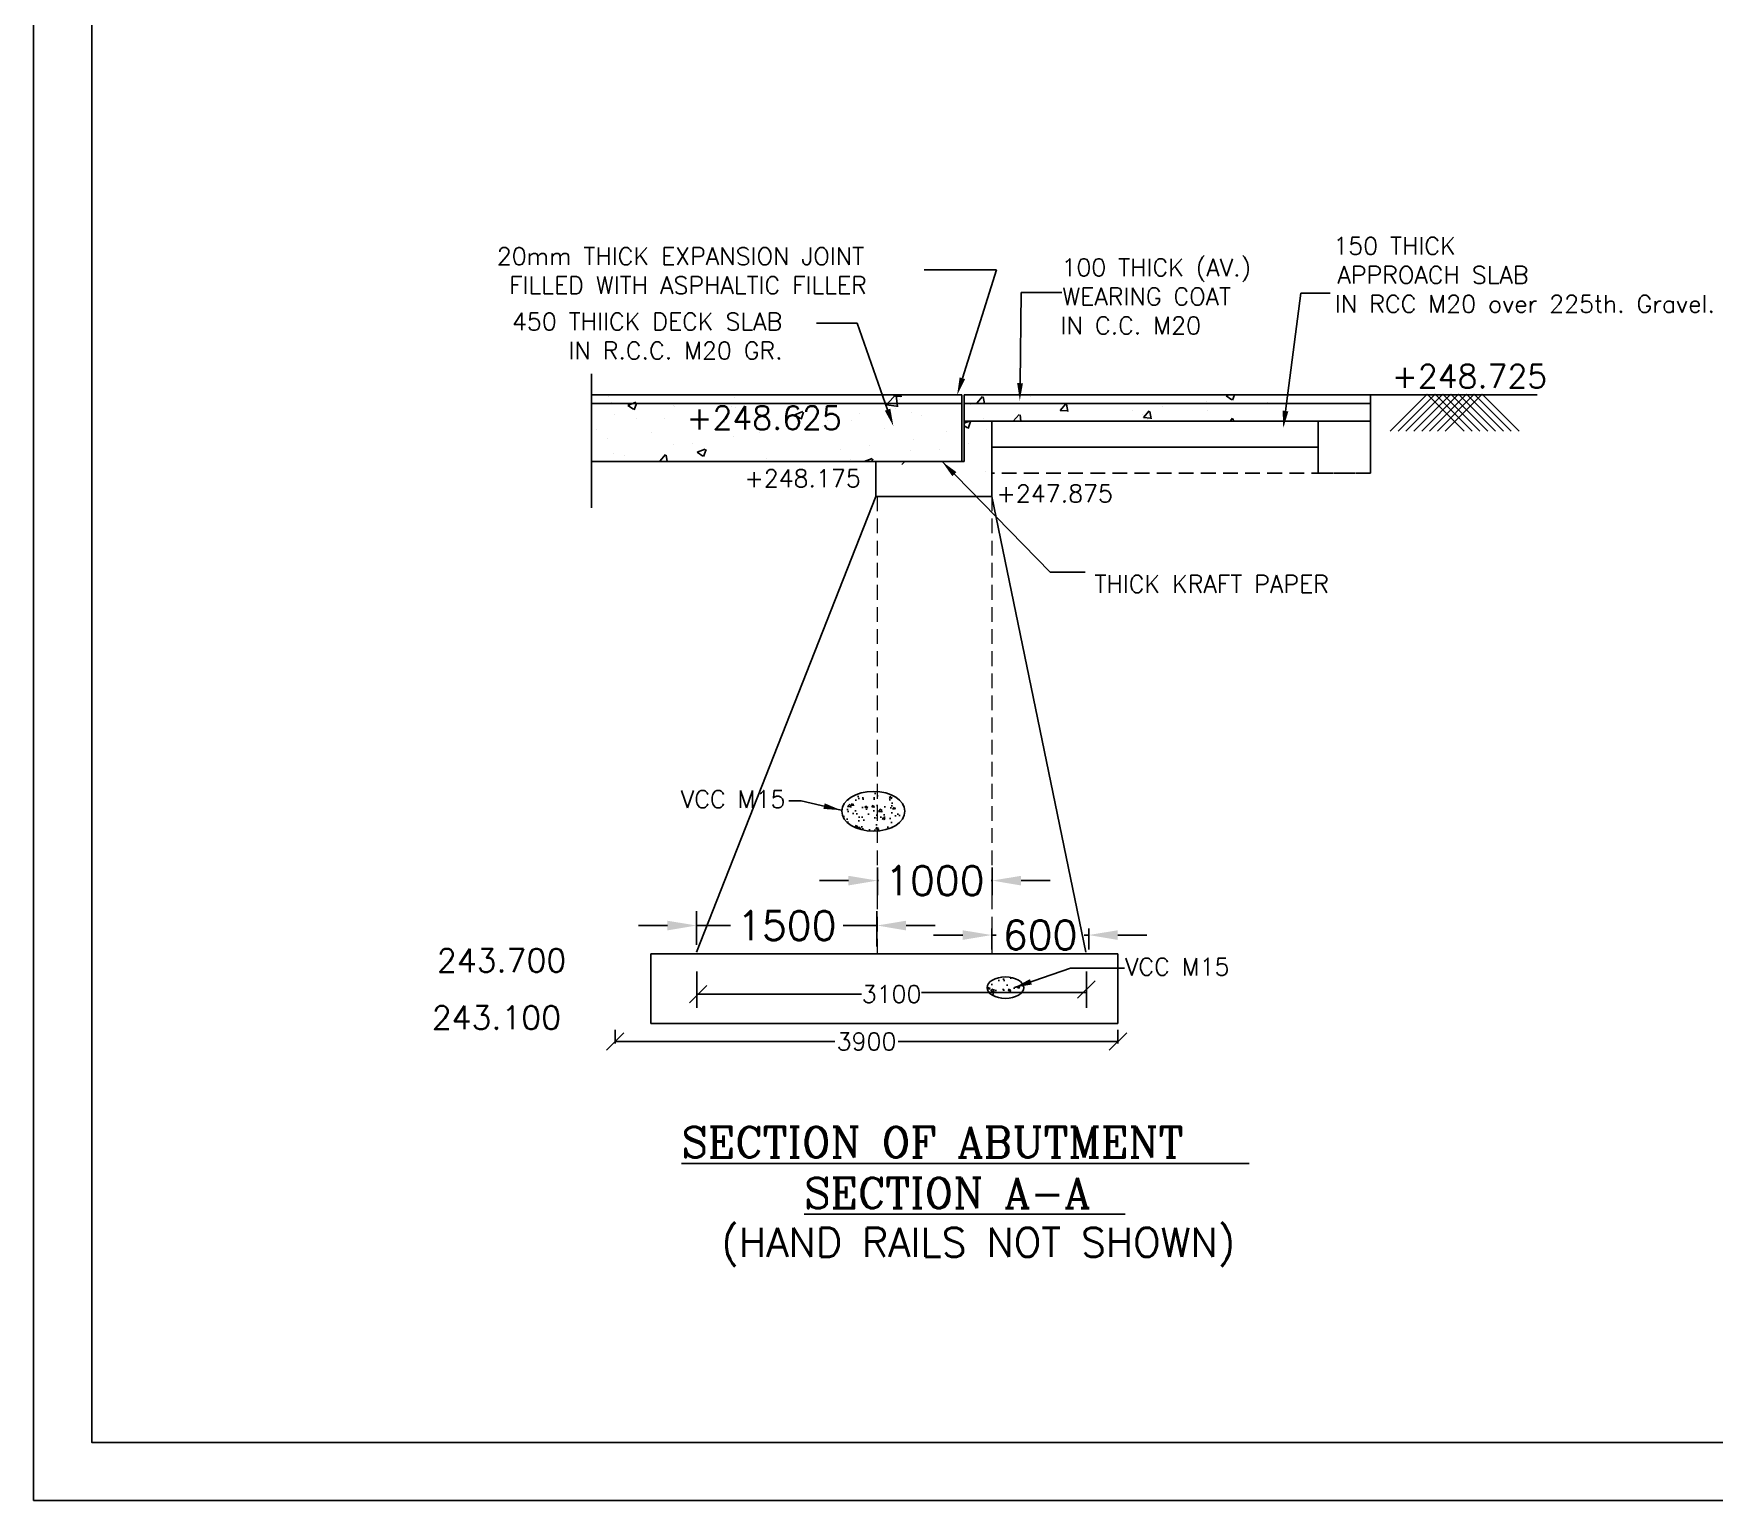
# Model space of a CAD drawing. Header units: inches. Extents: x 51525 to 54746, y 80446 to 81529.
# Drawn here: x 51525.3 to 51670, y 80978.5 to 81104.9 of the extents above; entities that cross this region are included whole.
import ezdxf

# ---------------------------------------------------------------- set-up
doc = ezdxf.new("R2010")
doc.units = ezdxf.units.IN
doc.header["$MEASUREMENT"] = 0
doc.linetypes.add('DASHED2', pattern=[9.525, 6.35, -3.175])
doc.layers.add('dim', color=2, linetype='Continuous')
doc.layers.add('text', color=6, linetype='Continuous')
doc.styles.add('RC', font='romanc.shx')
doc.styles.add('rs', font='romans.shx')
doc.styles.get("Standard").update_dxf_attribs({"font": 'romans.shx'})
doc.dimstyles.new('ISO-25', dxfattribs={"dimtxt": 2.5, "dimasz": 2.5, "dimexe": 1.25, "dimexo": 0.625, "dimtad": 1, "dimtxsty": 'Standard', "dimcen": 2.5, "dimadec": 0, "dimazin": 0, "dimtfac": 1, "dimtmove": 0, "dimatfit": 3, "dimfxl": 1, "dimarcsym": 0})
doc.dimstyles.get("Standard").update_dxf_attribs({"dimtxt": 1.5, "dimasz": 1.5, "dimexe": 0.18, "dimexo": 0.0625, "dimgap": 0.09, "dimtad": 0, "dimdec": 0, "dimlfac": 100, "dimzin": 0, "dimdsep": 46, "dimtxsty": 'Standard', "dimblk": 'OBLIQUE', "dimcen": 0.09, "dimadec": 0, "dimazin": 0, "dimtfac": 1, "dimtdec": 0, "dimtofl": 0, "dimtmove": 0, "dimatfit": 3, "dimfxl": 1, "dimtolj": 1, "dimtzin": 0, "dimarcsym": 0})
pattern_1 = [(50, (0.5535, 5.9866), (1.793150457, -0.156880337), [0.1875, -2.0625]), (355, (0.5535, 5.9866), (-0.346878334, 1.880480334), [0.15, -1.65]), (100.4514, (0.703, 5.9736), (1.446273454, 1.723598855), [0.159350475, -1.75285528]), (46.1842, (0.5535, 6.4866), (2.66810262, -0.413797536), [0.28125, -3.09375]), (96.6356, (0.7759, 6.4521), (2.336656764, 2.43529468), [0.23902572, -2.6292825]), (351.1842, (0.5535, 6.4866), (2.33665486, 2.4352965), [0.225, -2.475]), (21, (0.8035, 6.3616), (1.49226763, -1.006547227), [0.1875, -2.0625]), (326, (0.8035, 6.3616), (0.60828833, 1.812875113), [0.15, -1.65]), (71.4514, (0.9279, 6.2778), (2.10055657, 0.806326242), [0.159350475, -1.75285528]), (37.5, (0.5535, 5.98663), (0.0303996383, 0.8322346346), [0, -1.63, 0, -1.675, 0, -1.65625]), (7.5, (0.5535, 5.9866), (0.657673844, 0.98602928), [0, -0.955, 0, -1.5925, 0, -0.63125]), (327.5, (-0.004, 5.9866), (1.3345560904, -0.0563871793), [0, -0.625, 0, -1.95, 0, -2.5875]), (317.5, (-0.254, 5.9866), (1.457965423, 0.250262456), [0, -0.8125, 0, -1.295, 0, -1.8375])]

# ---------------------------------------------------------------- blocks, each defined once
blk = doc.blocks.new('_Oblique')
at = {"color": 0, "linetype": 'ByBlock', "lineweight": -2}
blk.add_line((-0.5, -0.5), (0.5, 0.5), dxfattribs=at)
blk = doc.blocks.new('*D255')
at = {"color": 0, "lineweight": -2, "transparency": 16777216}
for p, q in [((51575.33, 81019.07), (51575.33, 81017.88)), ((51618.63, 81019.07), (51618.63, 81017.88)), ((51575.33, 81018.06), (51594.25, 81018.06)), ((51618.63, 81018.06), (51599.71, 81018.06))]:
    blk.add_line(p, q, dxfattribs=at)
at = {"color": 0, "lineweight": -2, "transparency": 16777216, "xscale": 1.5, "yscale": 1.5, "zscale": 1.5, "rotation": 180}
blk.add_blockref('_Oblique', (51575.33, 81018.06), dxfattribs=at)
at = {"color": 0, "lineweight": -2, "transparency": 16777216, "xscale": 1.5, "yscale": 1.5, "zscale": 1.5}
blk.add_blockref('_Oblique', (51618.63, 81018.06), dxfattribs=at)
at = {"color": 0, "transparency": 16777216, "insert": (51596.98, 81018.06), "char_height": 1.5, "attachment_point": 5}
blk.add_mtext('\\A1;3900', dxfattribs=at)
blk = doc.blocks.new('*D256')
at = {"color": 0, "lineweight": -2, "transparency": 16777216}
for p, q in [((51605.26, 81027.23), (51602.76, 81027.23)), ((51607.76, 81027.79), (51607.76, 81025.98)), ((51607.76, 81027.23), (51608.15, 81027.23)), ((51616.11, 81027.23), (51615.71, 81027.23)), ((51616.11, 81027.79), (51616.11, 81025.98)), ((51618.61, 81027.23), (51621.11, 81027.23))]:
    blk.add_line(p, q, dxfattribs=at)
at = {"color": 0, "transparency": 16777216}
for points in [[(51605.26, 81027.64), (51605.26, 81026.81), (51607.76, 81027.23)], [(51618.61, 81027.64), (51618.61, 81026.81), (51616.11, 81027.23)]]:
    blk.add_solid(points, dxfattribs=at)
at = {"color": 0, "transparency": 16777216, "insert": (51611.93, 81027.23), "char_height": 2.5, "attachment_point": 5}
blk.add_mtext('600', dxfattribs=at)
blk = doc.blocks.new('*D267')
at = {"color": 0, "lineweight": -2, "transparency": 16777216}
for p, q in [((51597.92, 81033.04), (51597.92, 81030.67)), ((51607.79, 81033.04), (51607.79, 81030.67)), ((51595.42, 81031.92), (51592.92, 81031.92)), ((51597.92, 81031.92), (51598.01, 81031.92)), ((51607.79, 81031.92), (51607.71, 81031.92)), ((51610.29, 81031.92), (51612.79, 81031.92))]:
    blk.add_line(p, q, dxfattribs=at)
at = {"color": 0, "transparency": 16777216}
for points in [[(51595.42, 81032.33), (51595.42, 81031.5), (51597.92, 81031.92)], [(51610.29, 81032.33), (51610.29, 81031.5), (51607.79, 81031.92)]]:
    blk.add_solid(points, dxfattribs=at)
at = {"color": 0, "transparency": 16777216, "insert": (51602.86, 81031.92), "char_height": 2.5, "attachment_point": 5}
blk.add_mtext('1000', dxfattribs=at)
blk = doc.blocks.new('*D268')
at = {"color": 0, "lineweight": -2, "transparency": 16777216}
for p, q in [((51582.34, 81026.38), (51582.34, 81029.3)), ((51597.88, 81026.24), (51597.88, 81029.3)), ((51579.84, 81028.05), (51577.34, 81028.05)), ((51582.34, 81028.05), (51585.26, 81028.05)), ((51597.88, 81028.05), (51594.96, 81028.05)), ((51600.38, 81028.05), (51602.88, 81028.05))]:
    blk.add_line(p, q, dxfattribs=at)
at = {"color": 0, "transparency": 16777216}
for points in [[(51579.84, 81028.46), (51579.84, 81027.63), (51582.34, 81028.05)], [(51600.38, 81028.46), (51600.38, 81027.63), (51597.88, 81028.05)]]:
    blk.add_solid(points, dxfattribs=at)
at = {"color": 0, "transparency": 16777216, "insert": (51590.11, 81028.05), "char_height": 2.5, "attachment_point": 5}
blk.add_mtext('1500', dxfattribs=at)

msp = doc.modelspace()

# ---------------------------------------------------------------- hatches: boundary and pattern name
h = msp.add_hatch()
h.set_pattern_fill('AR-CONC', color=256, scale=0.25, style=0)
h.set_pattern_definition(pattern_1)
edge = h.paths.add_edge_path()
edge.add_ellipse((51597.571, 81037.887), major_axis=(2.718, 0), ratio=0.6309569, start_angle=0, end_angle=360)
h = msp.add_hatch()
h.set_pattern_fill('AR-CONC', color=256, scale=0.25, style=0)
h.set_pattern_definition(pattern_1)
edge = h.paths.add_edge_path()
edge.add_ellipse((51608.942, 81022.698), major_axis=(-1.573, 0), ratio=0.5903265, start_angle=0, end_angle=360)

# ---------------------------------------------------------------- linework, layer by layer
at = {"color": 0}
for p, q in [((51573.307, 81064.031), (51573.307, 81075.576)), ((51573.307, 81073.754), (51605.182, 81073.754)), ((51574.761, 81073.638), (51574.761, 81073.638)), ((51575.028, 81073.093), (51575.028, 81073.093)), ((51576.835, 81073.004), (51577.124, 81073.115)), ((51585.603, 81073.487), (51585.603, 81073.487)), ((51591.223, 81073.748), (51591.223, 81073.748)), ((51598.774, 81073.004), (51599.462, 81073.721)), ((51599.306, 81073.676), (51599.371, 81073.754)), ((51599.306, 81073.676), (51599.904, 81073.624)), ((51599.604, 81073.004), (51599.525, 81073.678)), ((51599.846, 81073.343), (51599.846, 81073.343)), ((51599.966, 81073.584), (51599.935, 81073.754)), ((51605.182, 81073.754), (51605.182, 81068.004)), ((51605.382, 81073.754), (51605.382, 81068.004)), ((51640.382, 81073.754), (51605.382, 81073.754)), ((51606.479, 81073.049), (51606.961, 81073.623)), ((51607.13, 81073.004), (51607.023, 81073.583)), ((51611.106, 81073.642), (51611.106, 81073.642)), ((51619.762, 81073.754), (51640.382, 81073.754)), ((51626.215, 81073.217), (51626.215, 81073.217)), ((51627.94, 81073.669), (51628.161, 81073.754)), ((51627.94, 81073.669), (51628.438, 81073.333)), ((51628.5, 81073.293), (51628.655, 81073.754)), ((51631.498, 81073.111), (51631.498, 81073.111)), ((51636.549, 81073.751), (51636.549, 81073.751)), ((51640.382, 81073.754), (51654.73, 81073.754)), ((51640.382, 81073.754), (51640.382, 81067.004)), ((51642.083, 81070.62), (51645.265, 81073.802)), ((51642.758, 81070.62), (51645.94, 81073.802)), ((51643.433, 81070.62), (51646.615, 81073.802)), ((51644.108, 81070.62), (51647.29, 81073.802)), ((51644.783, 81070.62), (51647.965, 81073.802)), ((51645.265, 81073.802), (51648.447, 81070.62)), ((51645.458, 81070.62), (51648.64, 81073.802)), ((51645.94, 81073.802), (51649.122, 81070.62)), ((51646.133, 81070.62), (51649.315, 81073.802)), ((51646.615, 81073.802), (51649.797, 81070.62)), ((51646.808, 81070.62), (51649.99, 81073.802)), ((51647.29, 81073.802), (51650.472, 81070.62)), ((51647.965, 81073.802), (51651.147, 81070.62)), ((51648.64, 81073.802), (51651.822, 81070.62)), ((51649.315, 81073.802), (51652.497, 81070.62)), ((51649.99, 81073.802), (51653.172, 81070.62)), ((51605.182, 81073.004), (51573.307, 81073.004)), ((51575.275, 81072.033), (51575.275, 81072.033)), ((51576.424, 81072.846), (51576.835, 81073.004)), ((51576.424, 81072.846), (51576.921, 81072.511)), ((51576.984, 81072.471), (51577.163, 81073.004)), ((51577.137, 81071.749), (51577.137, 81071.749)), ((51577.163, 81073.004), (51577.187, 81073.075)), ((51579.559, 81071.746), (51579.559, 81071.746)), ((51580.366, 81072.867), (51580.366, 81072.867)), ((51580.469, 81072.783), (51580.469, 81072.783)), ((51585.391, 81072.747), (51585.391, 81072.747)), ((51585.705, 81072.642), (51585.705, 81072.642)), ((51587.24, 81071.683), (51587.24, 81071.683)), ((51590.795, 81072.045), (51591.495, 81072.314)), ((51590.795, 81072.045), (51591.293, 81071.71)), ((51591.027, 81072.182), (51591.027, 81072.182)), ((51591.043, 81072.416), (51591.043, 81072.416)), ((51591.355, 81071.67), (51591.558, 81072.274)), ((51596.381, 81072.191), (51596.381, 81072.191)), ((51597.343, 81073.013), (51597.343, 81073.013)), ((51598.683, 81072.909), (51598.774, 81073.004)), ((51598.683, 81072.909), (51599.572, 81072.772)), ((51599.451, 81072.554), (51599.451, 81072.554)), ((51599.636, 81072.728), (51599.604, 81073.004)), ((51600.861, 81072.252), (51600.861, 81072.252)), ((51601.719, 81071.965), (51601.719, 81071.965)), ((51607.782, 81073.004), (51605.382, 81073.004)), ((51640.382, 81073.004), (51605.382, 81073.004)), ((51605.912, 81072.892), (51605.912, 81072.892)), ((51606.479, 81073.049), (51606.993, 81073.004)), ((51606.993, 81073.004), (51607.076, 81072.997)), ((51607.058, 81071.739), (51607.058, 81071.739)), ((51607.139, 81072.956), (51607.13, 81073.004)), ((51609.595, 81071.504), (51610.134, 81072.066)), ((51610.258, 81071.504), (51610.198, 81072.023)), ((51613.651, 81072.421), (51614.133, 81072.996)), ((51613.651, 81072.421), (51614.249, 81072.369)), ((51614.312, 81072.329), (51614.196, 81072.956)), ((51619.925, 81072.388), (51619.925, 81072.388)), ((51620.766, 81072.057), (51620.766, 81072.057)), ((51620.824, 81071.794), (51621.306, 81072.368)), ((51620.824, 81071.794), (51621.422, 81071.742)), ((51621.17, 81071.657), (51621.17, 81071.657)), ((51621.484, 81071.701), (51621.369, 81072.328)), ((51622.428, 81072.718), (51622.428, 81072.718)), ((51626.363, 81072.407), (51626.363, 81072.407)), ((51626.598, 81073.059), (51626.598, 81073.059)), ((51628.28, 81071.504), (51628.479, 81071.741)), ((51628.577, 81071.504), (51628.541, 81071.701)), ((51573.727, 81070.745), (51573.727, 81070.745)), ((51578.421, 81070.522), (51578.421, 81070.522)), ((51582.475, 81071.524), (51582.475, 81071.524)), ((51584.737, 81071.354), (51584.737, 81071.354)), ((51587.787, 81070.552), (51587.787, 81070.552)), ((51587.813, 81071.298), (51587.813, 81071.298)), ((51590.533, 81070.798), (51590.533, 81070.798)), ((51593.151, 81071.073), (51593.151, 81071.073)), ((51593.619, 81071.553), (51593.619, 81071.553)), ((51595.726, 81071.548), (51595.726, 81071.548)), ((51598.49, 81070.847), (51598.49, 81070.847)), ((51603.828, 81070.622), (51603.828, 81070.622)), ((51605.167, 81071.245), (51605.182, 81071.25)), ((51605.167, 81071.245), (51605.182, 81071.234)), ((51605.382, 81071.504), (51608.002, 81071.504)), ((51640.382, 81071.504), (51605.382, 81071.504)), ((51605.382, 81071.327), (51605.842, 81071.504)), ((51605.382, 81071.099), (51605.664, 81070.909)), ((51605.727, 81070.869), (51605.93, 81071.473)), ((51605.842, 81071.504), (51605.867, 81071.513)), ((51607.318, 81070.729), (51607.318, 81070.729)), ((51607.782, 81071.504), (51607.782, 81068.004)), ((51612.396, 81071.514), (51612.396, 81071.514)), ((51613.609, 81071.557), (51613.609, 81071.557)), ((51635.882, 81071.504), (51635.882, 81067.004)), ((51635.882, 81071.504), (51635.882, 81069.254)), ((51574.634, 81070.024), (51574.634, 81070.024)), ((51580.347, 81069.454), (51580.347, 81069.454)), ((51581.955, 81069.551), (51581.955, 81069.551)), ((51582.393, 81068.82), (51583.093, 81069.089)), ((51582.393, 81068.82), (51582.891, 81068.485)), ((51582.953, 81068.445), (51583.156, 81069.049)), ((51585.481, 81070.158), (51585.481, 81070.158)), ((51594.712, 81069.069), (51594.712, 81069.069)), ((51597.216, 81069.399), (51597.216, 81069.399)), ((51600.739, 81068.923), (51600.739, 81068.923)), ((51601.003, 81069.897), (51601.003, 81069.897)), ((51603.27, 81069.054), (51603.27, 81069.054)), ((51605.79, 81069.563), (51605.79, 81069.563)), ((51635.882, 81069.254), (51607.782, 81069.254)), ((51640.382, 81069.254), (51640.382, 81067.004)), ((51605.382, 81068.004), (51573.307, 81068.004)), ((51575.153, 81068.704), (51575.153, 81068.704)), ((51576.124, 81068.55), (51576.124, 81068.55)), ((51579.176, 81068.037), (51579.658, 81068.612)), ((51579.176, 81068.037), (51579.555, 81068.004)), ((51579.825, 81068.004), (51579.72, 81068.571)), ((51588.397, 81068.238), (51588.397, 81068.238)), ((51595.605, 81068.219), (51595.605, 81068.219)), ((51596.764, 81068.019), (51597.465, 81068.288)), ((51596.764, 81068.019), (51596.787, 81068.004)), ((51597.438, 81068.053), (51597.438, 81068.053)), ((51597.445, 81068.004), (51597.527, 81068.248)), ((51597.782, 81068.004), (51597.782, 81065.004)), ((51600.032, 81067.754), (51600.282, 81068.004)), ((51600.032, 81067.754), (51600.282, 81068.004)), ((51607.782, 81068.004), (51607.782, 81065.004)), ((51607.191, 81067.114), (51607.191, 81067.114)), ((51597.782, 81065.004), (51582.338, 81025.754)), ((51597.782, 81065.004), (51607.782, 81065.004)), ((51607.762, 81065.004), (51615.866, 81025.754)), ((51618.631, 81025.613), (51578.405, 81025.613)), ((51578.405, 81025.613), (51578.405, 81019.613)), ((51618.631, 81025.613), (51618.631, 81019.613)), ((51582.367, 81024.092), (51582.367, 81020.969)), ((51615.907, 81024.092), (51615.907, 81020.969)), ((51582.367, 81022.143), (51596.547, 81022.143)), ((51615.907, 81022.268), (51601.727, 81022.268)), ((51578.405, 81019.613), (51618.631, 81019.613)), ((51617.016, 81019.674), (51617.016, 81019.674)), ((51581.059, 81007.55), (51629.934, 81007.55)), ((51591.622, 81003.175), (51619.247, 81003.175))]:
    msp.add_line(p, q, dxfattribs=at)
at = {"color": 0, "linetype": 'DASHED2', "ltscale": 0.2}
for p, q in [((51640.382, 81069.254), (51640.382, 81071.504)), ((51640.382, 81071.504), (51640.382, 81069.254)), ((51640.382, 81067.004), (51607.782, 81067.004)), ((51635.882, 81067.004), (51640.382, 81067.004))]:
    msp.add_line(p, q, dxfattribs=at)
at = {"color": 0, "linetype": 'DASHED2', "lineweight": 0, "ltscale": 0.2}
for p, q in [((51597.882, 81065.004), (51597.882, 81025.613)), ((51607.762, 81065.004), (51607.762, 81025.613))]:
    msp.add_line(p, q, dxfattribs=at)
for points in [[(51525.257, 81506.467), (52249.215, 81506.467), (52249.215, 80978.535), (51525.257, 80978.535)], [(51530.257, 81501.467), (52244.215, 81501.467), (52244.215, 80983.535), (51530.257, 80983.535)]]:
    msp.add_lwpolyline(points, close=True)
for centre, major_axis, ratio in [((51597.571, 81037.887), (2.718, 0), 0.6309569), ((51608.942, 81022.698), (-1.573, 0), 0.5903265)]:
    msp.add_ellipse(centre, major_axis=major_axis, ratio=ratio)
at = {"layer": 'dim', "color": 0, "extrusion": (0, 0, -1)}
for p, q in [((51608.182, 81084.524), (51601.955, 81084.524)), ((51605.233, 81075.184), (51608.182, 81084.524)), ((51610.199, 81074.762), (51610.301, 81082.579)), ((51610.301, 81082.579), (51613.789, 81082.579)), ((51633.056, 81072.365), (51634.371, 81082.515)), ((51634.371, 81082.515), (51636.904, 81082.515)), ((51596.165, 81079.944), (51592.683, 81079.944)), ((51598.794, 81072.478), (51596.165, 81079.944)), ((51603.489, 81068.004), (51612.797, 81058.497)), ((51612.797, 81058.497), (51615.812, 81058.497))]:
    msp.add_line(p, q, dxfattribs=at)
at = {"layer": 'dim', "color": 0}
msp.add_line((51605.182, 81068.004), (51600.282, 81068.004), dxfattribs=at)
at = {"layer": 'dim', "color": 0, "extrusion": (0, 0, -1)}
for points in [[(-51604.995, 81075.26), (-51604.782, 81073.754), (-51605.472, 81075.109)], [(-51609.949, 81074.765), (-51610.179, 81073.262), (-51610.449, 81074.759)], [(-51598.558, 81072.395), (-51599.292, 81071.063), (-51599.03, 81072.561)], [(-51632.808, 81072.397), (-51632.864, 81070.877), (-51633.304, 81072.333)]]:
    msp.add_solid(points, dxfattribs=at)

# ---------------------------------------------------------------- block references
at = {"color": 0, "xscale": 1.5, "yscale": 1.5, "zscale": 1.5, "rotation": 180}
msp.add_blockref('_Oblique', (51582.483, 81022.143), dxfattribs=at)
at = {"color": 0, "xscale": 1.5, "yscale": 1.5, "zscale": 1.5}
msp.add_blockref('_Oblique', (51615.907, 81022.53), dxfattribs=at)

# ---------------------------------------------------------------- texts
at = {"color": 0}
for s, height, style, p in [('20mm THICK EXPANSION JOINT', 1.5, 'rs', (51565.142, 81084.944)), ('150 THICK', 1.5, 'rs', (51637.177, 81085.837)), ('100 THICK (AV.)', 1.5, 'rs', (51613.766, 81083.981)), ('APPROACH SLAB', 1.5, 'rs', (51637.534, 81083.337)), ('FILLED WITH ASPHALTIC FILLER', 1.5, 'rs', (51566.213, 81082.444)), ('WEARING COAT', 1.5, 'rs', (51613.837, 81081.481)), ('IN RCC M20 over 225th. Gravel.', 1.5, 'rs', (51637.319, 81080.837)), ('450 THIICK DECK SLAB', 1.5, 'rs', (51566.45, 81079.319)), ('IN C.C. M20', 1.5, 'rs', (51613.694, 81078.981)), ('IN R.C.C. M20 GR.', 1.5, 'rs', (51571.307, 81076.819)), ('THICK KRAFT PAPER', 1.5, 'rs', (51616.61, 81056.717)), ('SECTION OF ABUTMENT', 2.625, 'RC', (51581.059, 81008.075)), ('SECTION A-A', 2.625, 'RC', (51591.622, 81003.7))]:
    msp.add_text(s, height=height, dxfattribs=dict(at, style=style)).set_placement(p)
at = {"color": 0, "linetype": 'DASHED2', "ltscale": 0.2, "style": 'rs'}
for s, p in [('+248.725', (51642.223, 81074.36)), ('+248.625', (51581.485, 81070.777)), ('243.700', (51559.981, 81024.04)), ('243.100', (51559.541, 81019.118))]:
    msp.add_text(s, height=2, dxfattribs=at).set_placement(p)
at = {"color": 0, "insert": (51599.137, 81022.143), "char_height": 1.5, "attachment_point": 5}
msp.add_mtext('3100', dxfattribs=at)
at = {"insert": (51584.483, 81002.021), "char_height": 2.5, "width": 52.24733, "attachment_point": 1, "style": 'rs'}
msp.add_mtext('(HAND RAILS NOT SHOWN)', dxfattribs=at)
at = {"layer": 'dim', "color": 0, "style": 'rs'}
for s, p in [('+248.175', (51586.459, 81065.819)), ('+247.875', (51608.169, 81064.505))]:
    msp.add_text(s, height=1.5, dxfattribs=at).set_placement(p)
at = {"layer": 'dim', "color": 0, "insert": (51589.994, 81038.18), "char_height": 1.5, "attachment_point": 9, "style": 'rs'}
msp.add_mtext('VCC M15', dxfattribs=at)
at = {"layer": 'text', "color": 0, "insert": (51619.235, 81023.75), "char_height": 1.5, "attachment_point": 7, "style": 'rs'}
msp.add_mtext('VCC M15', dxfattribs=at)

# ---------------------------------------------------------------- dimensions: what is measured, and where the dimension line sits
for base, p1, p2, text, picture, middle in [((51607.793, 81031.918), (51597.92, 81033.669), (51607.793, 81033.669), '1000', '*D267', (51602.857, 81031.918)), ((51597.882, 81028.046), (51582.338, 81025.754), (51597.882, 81025.613), '1500', '*D268', (51590.11, 81028.046))]:
    dim = msp.add_linear_dim(base=base, p1=p1, p2=p2, text=text, dimstyle='ISO-25', override={"dimtad": 0, "dimtoh": 1})
    dim.commit()
    dim.dimension.update_dxf_attribs({"geometry": picture, "text_midpoint": middle})
at = {"color": 0}
dim = msp.add_linear_dim(base=(51616.107, 81027.227), p1=(51607.76, 81028.417), p2=(51616.107, 81028.417), text='600', dimstyle='ISO-25', override={"dimtad": 0, "dimtoh": 1}, dxfattribs=at)
dim.commit()
dim.dimension.update_dxf_attribs({"geometry": '*D256', "text_midpoint": (51611.934, 81027.227)})
dim = msp.add_linear_dim(base=(51618.631, 81018.062), p1=(51575.331, 81019.137), p2=(51618.631, 81019.137), text='3900', dimstyle='Standard', dxfattribs=at)
dim.commit()
dim.dimension.update_dxf_attribs({"geometry": '*D255', "text_midpoint": (51596.981, 81018.062)})

# ---------------------------------------------------------------- leaders
at = {"layer": 'dim', "color": 0}
for points, override in [([(51603.489, 81068.004), (51612.797, 81058.497)], {"dimgap": 0.09, "dimtad": 0}), ([(51594.783, 81037.985), (51591.35, 81038.803), (51590.29, 81038.803)], {"dimtxt": 2, "dimasz": 1.5, "dimdec": 0, "dimlfac": 100}), ([(51609.716, 81022.714), (51614.549, 81024.373), (51619.2, 81024.373)], {"dimtxt": 2, "dimasz": 1.5, "dimdec": 0, "dimlfac": 100})]:
    msp.add_leader(points, dimstyle='Standard', override=override, dxfattribs=at)

doc.saveas('drawing.dxf')
